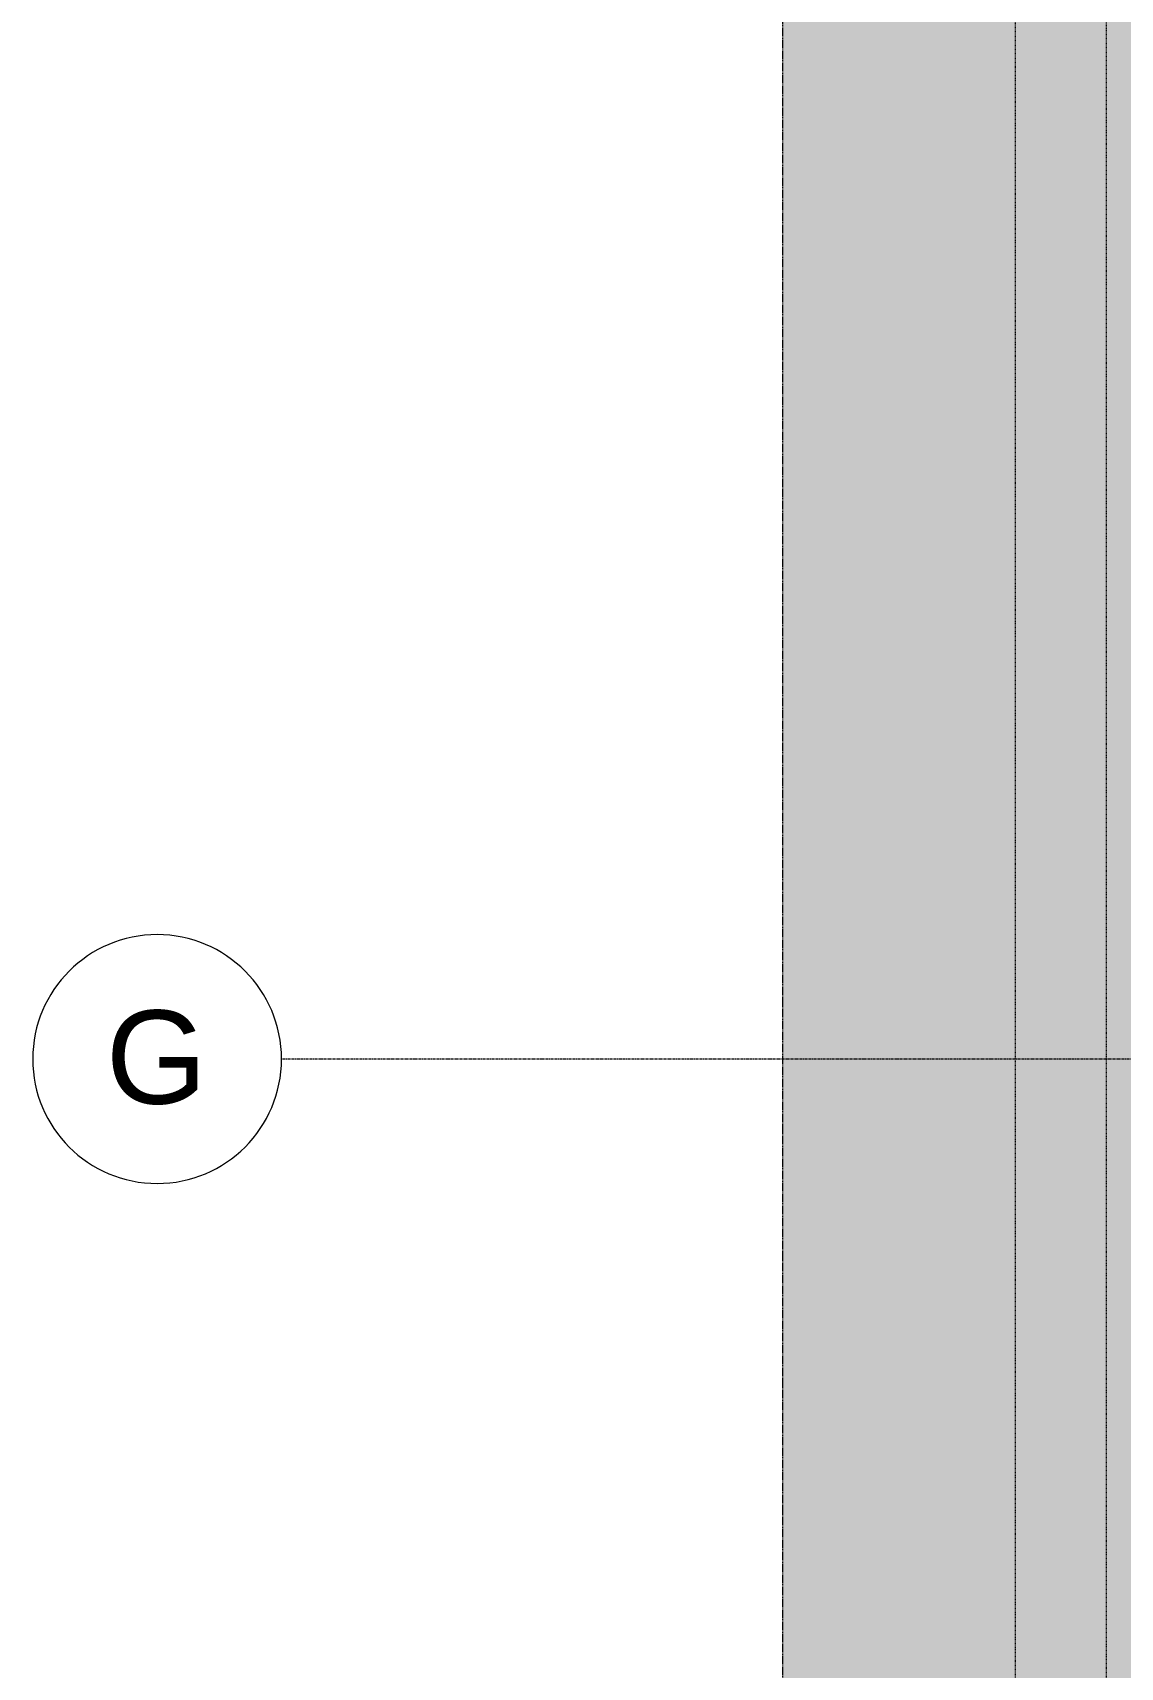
# Model space of a CAD drawing. Header units: inches. Extents: x -4218 to -1814, y 9706 to 12426.
# Drawn here: x -4216.7 to -4006.9, y 10349.9 to 10665.2 of the extents above; entities that cross this region are included whole.
import ezdxf

# ---------------------------------------------------------------- set-up
doc = ezdxf.new("R2010")
doc.units = ezdxf.units.IN
doc.header["$MEASUREMENT"] = 0
doc.linetypes.add('Aligning Line 1_8_', pattern=[0.25, 0.125, -0.125])
doc.linetypes.add('Grid Line 1_2_', pattern=[0.875, 0.5, -0.125, 0.125, -0.125])
for name, color, linetype, lineweight in [('0-1', 7, 'Continuous', 5), ('0-4', 165, 'Continuous', 5), ('C-TOPO-1', 251, 'Continuous', 9), ('G-ANNO-SYMB', 111, 'Aligning Line 1_8_', 9), ('G-ANNO-SYMB-1', 147, 'Aligning Line 1_8_', 9), ('S-GRID-1', 1, 'Grid Line 1_2_', 9), ('S-GRID-IDEN', 1, 'Continuous', 9), ('S-GRID-IDEN-1', 147, 'Continuous', 9)]:
    doc.layers.add(name, color=color, linetype=linetype, lineweight=lineweight)
doc.styles.add('Arial', font='arial.ttf', dxfattribs={"height": 18})
pattern_1 = [(0, (0, 0), (24, 24), [24, -24]), (0, (0, 9), (24, 24), [24, -24]), (0, (0, 18), (24, 24), [24, -24]), (90, (3, 21), (-24, 24), [24, -24]), (90, (12, 21), (-24, 24), [24, -24]), (90, (21, 21), (-24, 24), [24, -24])]

# ---------------------------------------------------------------- blocks, each defined once
blk = doc.blocks.new('CTR - 1st Phase - Unit Layouts_rvt-1-FLOOR PLAN - BASEMENT')
at = {"layer": 'G-ANNO-SYMB-1'}
blk.add_line((-4009.53, 9846.28), (-4009.53, 12240.75), dxfattribs=at)
blk = doc.blocks.new('CTR  - Topography_rvt-1-FLOOR PLAN - BASEMENT')
at = {"layer": 'C-TOPO-1'}
h = blk.add_hatch(dxfattribs=at)
h.set_pattern_fill('FP_1', color=256, style=0, pattern_type=2)
h.set_pattern_definition(pattern_1)
h.paths.add_polyline_path([(-4004.23, 9706.22), (-3984.46, 9706.22), (-3985.65, 9814.03), (-4004.23, 9813.47), (-4004.23, 9891.19), (-3879.32, 9891.19), (-3879.32, 9939.19), (-4004.23, 9939.19), (-4004.23, 10164.19), (-3933.92, 10164.19), (-3933.92, 10221.79), (-4004.23, 10221.79), (-4004.23, 10816.99), (-3933.92, 10816.99), (-3933.92, 10874.59), (-4004.23, 10874.59), (-4004.23, 11066.12), (-4007.22, 11069.11), (-4004.23, 11069.11), (-4004.23, 11299.01), (-3937.37, 11299.01), (-3937.37, 11434.99), (-4004.23, 11434.99), (-4004.23, 11546.59), (-3831.32, 11546.59), (-3831.32, 11552.9), (-4004.25, 11552.9), (-4004.25, 11830.99), (-3831.32, 11830.99), (-3831.32, 11833.24), (-3902.72, 11833.24), (-3902.72, 12110.59), (-4004.23, 12110.59), (-4004.23, 12266.59), (-3674.72, 12266.59), (-3674.72, 12189.79), (-3617.12, 12189.79), (-3617.12, 12266.59), (-2964.32, 12266.59), (-2964.32, 12220.59), (-2930.94, 12220.59), (-2928.03, 12216.59), (-2926.33, 12220.59), (-2906.72, 12220.59), (-2906.72, 12266.59), (-2714.72, 12266.59), (-2714.72, 12189.79), (-2632.32, 12189.79), (-2632.32, 12266.59), (-2369.12, 12266.59), (-2369.12, 12189.79), (-2313.65, 12189.79), (-2313.65, 12266.59), (-1910.95, 12266.59), (-1910.95, 12280.04), (-4071.97, 12280.04), (-4071.97, 12266.59), (-4064.23, 12266.59), (-4064.23, 11769.36), (-4071.97, 11769.36), (-4071.97, 11549.59), (-4064.23, 11549.59), (-4064.23, 9706.22), (-4042.03, 9706.22)], flags=0)
h = blk.add_hatch(dxfattribs=at)
h.set_pattern_fill('FP_1', color=256, style=0, pattern_type=2)
h.set_pattern_definition(pattern_1)
h.paths.add_polyline_path([(-4064.23, 9706.22), (-4064.23, 11549.59), (-4071.97, 11549.59), (-4071.97, 9706.22)], flags=0)
blk = doc.blocks.new('Grid - Grid Head - Circle-50561-FLOOR PLAN - BASEMENT')
at = {"layer": 'S-GRID-IDEN-1'}
for start, end in [(360, 180), (180, 360)]:
    blk.add_arc((0, 0), 0.25, start, end, dxfattribs=at)
blk = doc.blocks.new('CTR - 1st Phase - Shell_rvt-1-FLOOR PLAN - BASEMENT')
at = {"layer": 'G-ANNO-SYMB-1'}
blk.add_line((-4071.96, 9756.53), (-4071.96, 12280.04), dxfattribs=at)
at = {"layer": 'S-GRID-1'}
blk.add_line((-1814.21, 10467.19), (-4168.71, 10467.19), dxfattribs=at)
at = {"layer": '0-4', "xscale": 95.99999999999994, "yscale": 95.99999999999994, "zscale": 95.99999999999994, "rotation": 89.99999999999987}
blk.add_blockref('Grid - Grid Head - Circle-50561-FLOOR PLAN - BASEMENT', (-4192.71, 10467.19), dxfattribs=at)
at = {"layer": 'S-GRID-IDEN', "insert": (-4202.61, 10476.57), "char_height": 18, "width": 23.937, "attachment_point": 1, "style": 'Arial'}
blk.add_mtext('G', dxfattribs=at)
blk = doc.blocks.new('CTR - 1st Phase -Stairs _ Elevators_rvt-1-FLOOR PLAN - BASEMENT')
at = {"layer": 'G-ANNO-SYMB-1'}
blk.add_line((-4071.96, 9706.24), (-4071.96, 12280.04), dxfattribs=at)

msp = doc.modelspace()

# ---------------------------------------------------------------- linework, layer by layer
at = {"layer": 'G-ANNO-SYMB'}
msp.add_line((-4027.08301, 9839.38186), (-4027.08301, 11153.42614), dxfattribs=at)

# ---------------------------------------------------------------- block references
at = {"layer": '0-1'}
for name in ['CTR - 1st Phase - Shell_rvt-1-FLOOR PLAN - BASEMENT', 'CTR  - Topography_rvt-1-FLOOR PLAN - BASEMENT', 'CTR - 1st Phase -Stairs _ Elevators_rvt-1-FLOOR PLAN - BASEMENT', 'CTR - 1st Phase - Unit Layouts_rvt-1-FLOOR PLAN - BASEMENT']:
    msp.add_blockref(name, (0, 0), dxfattribs=at)

doc.saveas('drawing.dxf')
